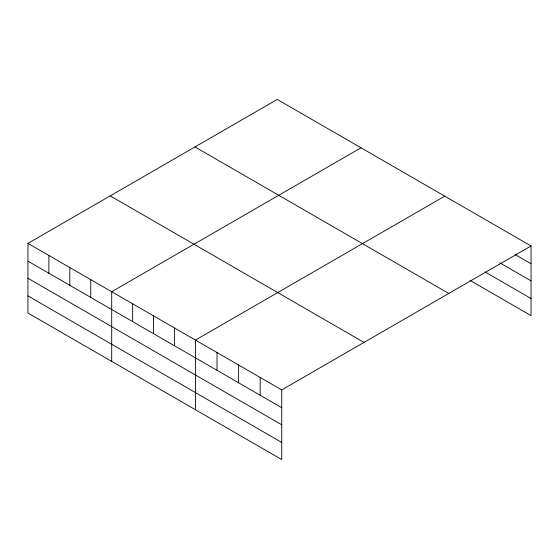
<?xml version="1.0" encoding="UTF-8"?>
<svg xmlns="http://www.w3.org/2000/svg" width="559" height="559" viewBox="0 0 559 559"><rect width="100%" height="100%" fill="white"/><g stroke="black" fill="none" stroke-linecap="round" stroke-linejoin="round"><path stroke-width="0.84" d="M27.95 243.375L281.743 389.902L281.743 459.561L27.95 313.033L27.95 243.375L277.257 99.439L531.05 245.967L531.05 315.625L470.049 280.408M361.009 147.793L111.702 291.728L111.702 361.387M444.761 196.146L195.454 340.082L195.454 409.74M281.743 389.902L531.05 245.967M515.426 254.729L531.05 263.75M499.809 262.835L531.05 280.87M484.933 271.877L531.05 298.506M194.986 146.94L448.779 293.468M110.221 195.874L364.014 342.401M27.95 261.158L281.743 407.686M27.95 278.277L281.743 424.805M27.95 295.914L281.743 442.442M260.173 377.444L260.173 395.234M238.602 364.992L238.602 382.775M217.025 352.54L217.025 370.324M174.52 327.993L174.52 345.776M153.578 315.905L153.578 333.688M132.644 303.817L132.644 321.6M90.768 279.64L90.768 297.423M69.826 267.551L69.826 285.335M48.892 255.463L48.892 273.246"/></g></svg>
